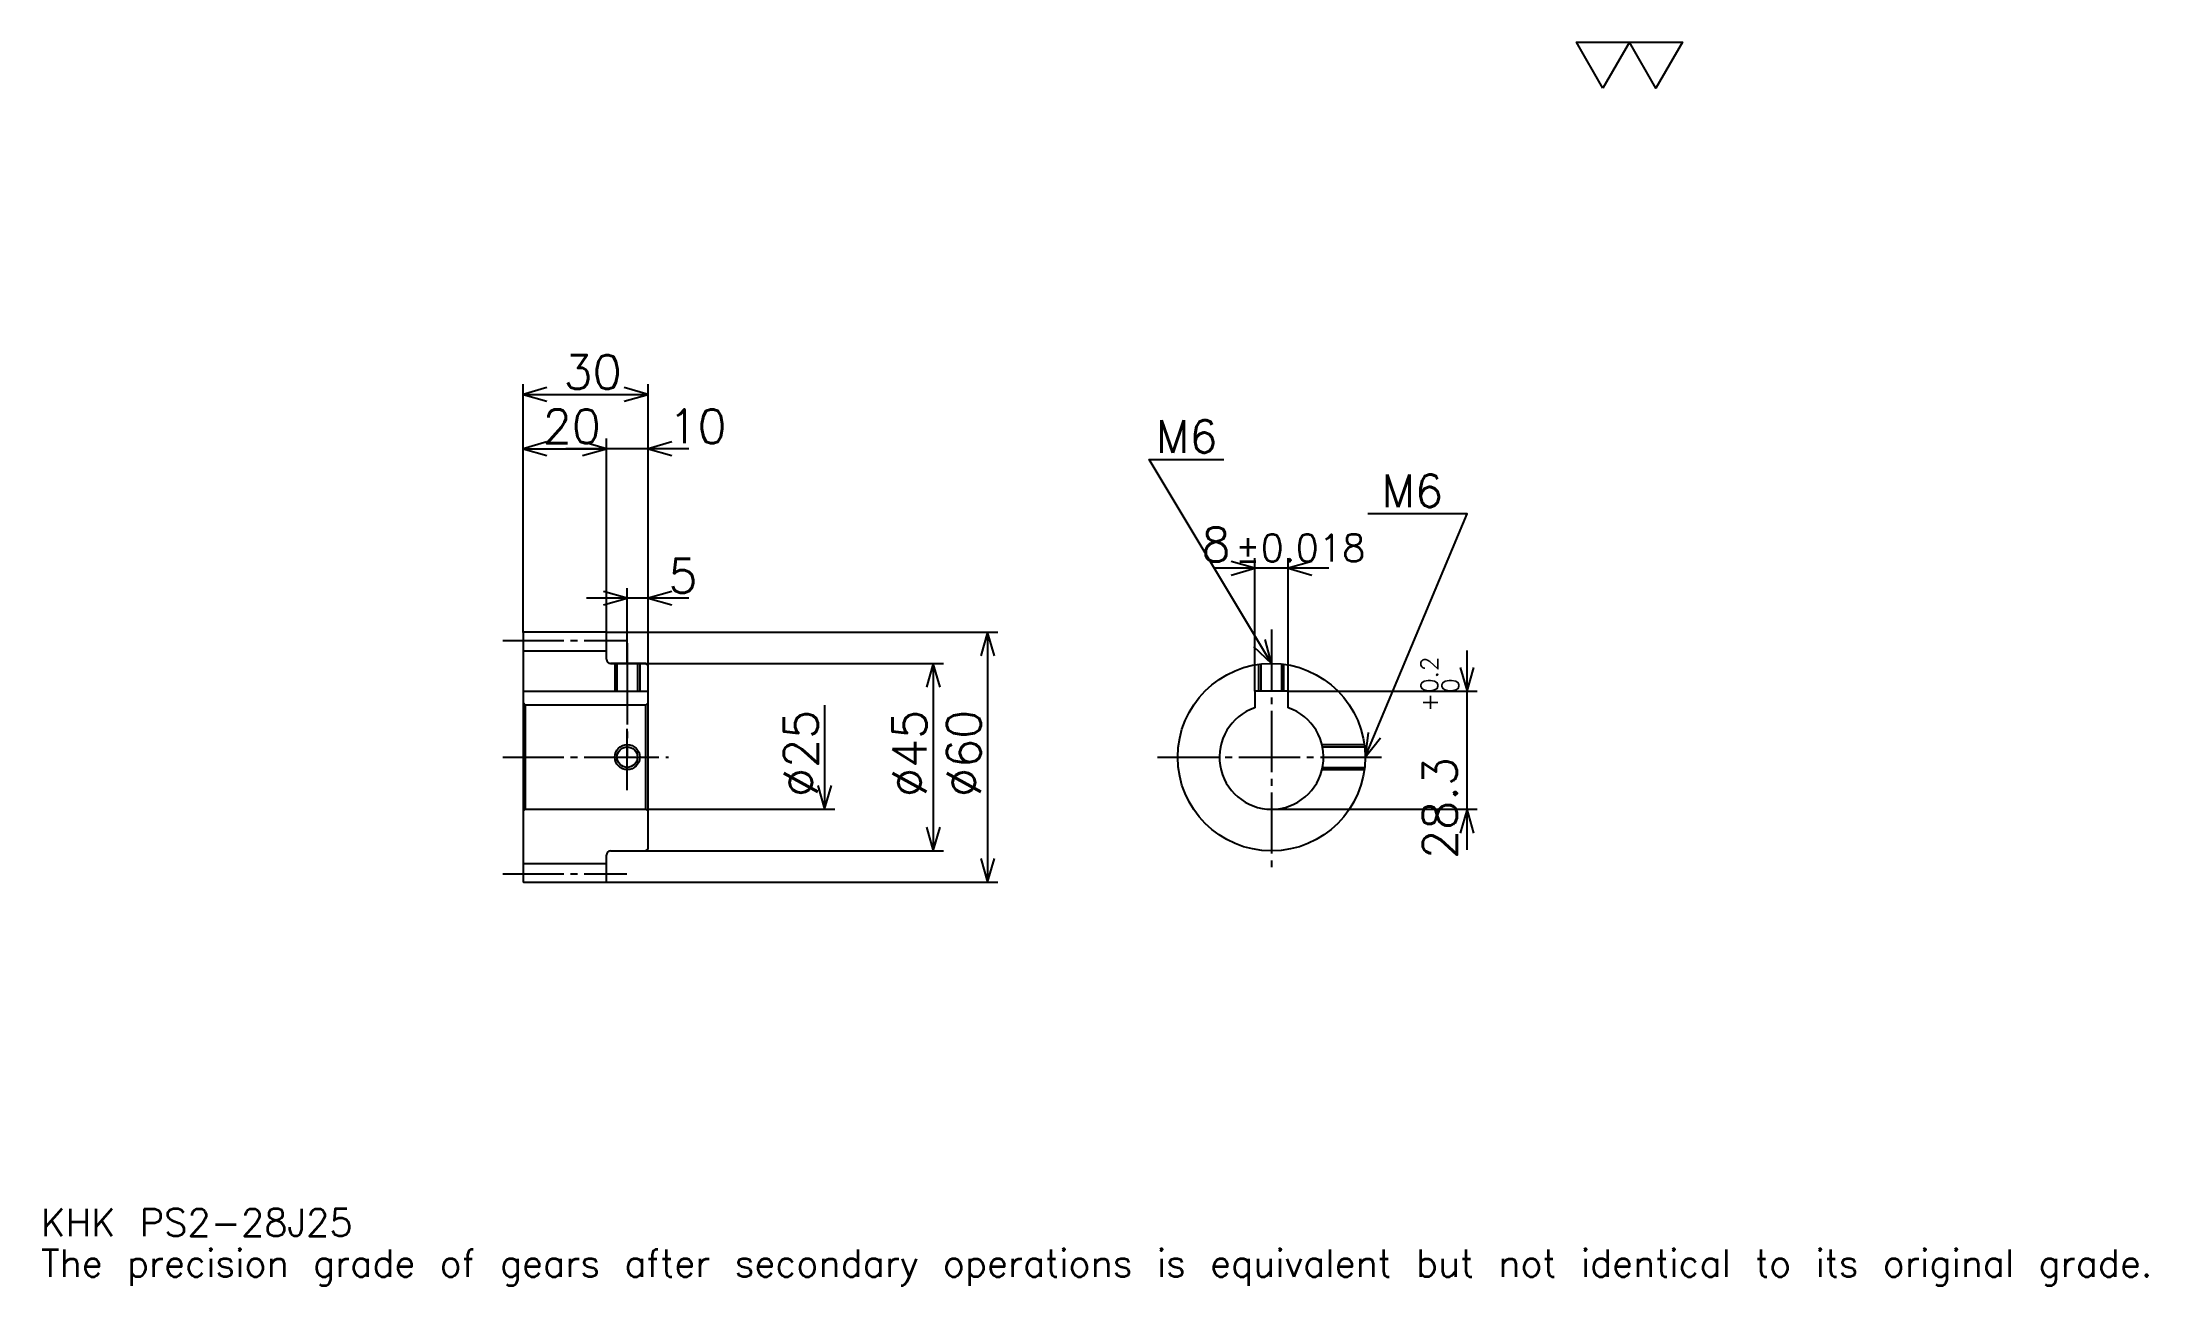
# Model space of a CAD drawing. Extents: x 17 to 522, y 6 to 304.
import ezdxf

# ---------------------------------------------------------------- set-up
doc = ezdxf.new("R2010")
doc.units = 0
doc.linetypes.add('DASHDOT', pattern=[19.565218, 14.673913, -1.630435, 1.630435, -1.630435])
doc.layers.get('0').update_dxf_attribs({"linetype": 'CONTINUOUS'})
doc.layers.add('DASHDOT', color=6, linetype='DASHDOT')
doc.styles.add('KANJI', font='TXT', dxfattribs={"bigfont": 'BIGFONT'})

msp = doc.modelspace()

# ---------------------------------------------------------------- linework, layer by layer
at = {"color": 5}
for p, q in [((132.065216, 162.880432), (132.065216, 222.391296)), ((132.065216, 219.945648), (162.065216, 219.945648)), ((162.065216, 162.880432), (162.065216, 222.391296)), ((152.065216, 162.880432), (152.065216, 209.347839)), ((132.065216, 206.902176), (152.065216, 206.902176)), ((171.847824, 206.902176), (142.282608, 206.902176)), ((325.521729, 178.206512), (297.956543, 178.206512)), ((307.739136, 148.680435), (307.739136, 180.652176)), ((315.739136, 148.680435), (315.739136, 180.652176)), ((157.065216, 162.880432), (157.065216, 173.478256)), ((171.847824, 171.032608), (147.282608, 171.032608)), ((132.065216, 162.780426), (132.065216, 162.880432)), ((151.96521, 162.880432), (162.065216, 162.880432)), ((152.065216, 162.780426), (152.065216, 162.880432)), ((157.065216, 155.380432), (157.065216, 162.880432)), ((157.065216, 155.380432), (157.065216, 162.880432)), ((162.065216, 162.880432), (246.032608, 162.880432)), ((162.065216, 154.880432), (162.065216, 162.880432)), ((243.586945, 162.880432), (243.586945, 102.880432)), ((358.695648, 110.597824), (358.695648, 158.463043)), ((153.065216, 155.380432), (162.065216, 155.380432)), ((162.065216, 155.380432), (232.989136, 155.380432)), ((230.543488, 155.380432), (230.543488, 110.380432)), ((315.739136, 148.680435), (361.141296, 148.680435)), ((204.456512, 145.380432), (204.456512, 120.380432)), ((162.065216, 120.380432), (206.902176, 120.380432)), ((311.739136, 120.380432), (361.141296, 120.380432)), ((153.065216, 110.380432), (162.065216, 110.380432)), ((162.065216, 110.380432), (232.989136, 110.380432)), ((151.96521, 102.880432), (162.065216, 102.880432)), ((162.065216, 102.880432), (246.032608, 102.880432))]:
    msp.add_line(p, q, dxfattribs=at)
at = {"color": 4}
for p, q in [((132.065216, 158.380432), (152.065216, 158.380432)), ((132.065216, 148.680435), (162.065216, 148.680435)), ((132.565216, 145.380432), (132.565216, 120.380432)), ((161.565216, 145.380432), (162.065216, 145.880432)), ((161.565216, 120.380432), (162.065216, 119.880432)), ((132.065216, 107.380432), (152.065216, 107.380432))]:
    msp.add_line(p, q, dxfattribs=at)
at = {"color": 7}
msp.add_lwpolyline([(391.304352, 293.478271), (384.945648, 304.5), (410.380432, 304.5), (404.021729, 293.478271), (397.663055, 304.5), (391.304352, 293.478271)], dxfattribs=at)
at = {"color": 5}
for points in [[(137.771744, 221.57608), (132.065216, 219.945648), (137.771744, 218.315216)], [(156.358688, 218.315216), (162.065216, 219.945648), (156.358688, 221.57608)], [(137.771744, 208.532608), (132.065216, 206.902176), (137.771744, 205.271744)], [(146.358688, 205.271744), (152.065216, 206.902176), (146.358688, 208.532608)], [(146.358688, 205.271744), (152.065216, 206.902176), (146.358688, 208.532608)], [(167.771729, 208.532608), (162.065216, 206.902176), (167.771729, 205.271744)], [(311.739136, 155.380432), (282.391296, 204.293472), (300.32608, 204.293472)], [(334.239136, 132.880432), (358.695648, 191.25), (334.891296, 191.25)], [(302.032593, 176.57608), (307.739136, 178.206512), (302.032593, 179.83696)], [(321.445679, 179.83696), (315.739136, 178.206512), (321.445679, 176.57608)], [(151.358688, 169.402176), (157.065216, 171.032608), (151.358688, 172.66304)], [(167.771729, 172.66304), (162.065216, 171.032608), (167.771729, 169.402176)], [(245.217377, 157.173904), (243.586945, 162.880432), (241.956512, 157.173904)], [(307.40506, 159.434875), (311.739136, 155.380432), (310.201233, 161.112579)], [(232.17392, 149.673904), (230.543488, 155.380432), (228.913055, 149.673904)], [(357.065216, 154.386948), (358.695648, 148.680435), (360.32608, 154.386948)], [(334.940613, 138.773697), (334.239136, 132.880432), (337.948151, 137.513565)], [(202.82608, 126.086952), (204.456512, 120.380432), (206.086945, 126.086952)], [(360.32608, 114.673912), (358.695648, 120.380432), (357.065216, 114.673912)], [(228.913055, 116.086952), (230.543488, 110.380432), (232.17392, 116.086952)], [(241.956512, 108.586952), (243.586945, 102.880432), (245.217377, 108.586952)]]:
    msp.add_lwpolyline(points, dxfattribs=at)
at = {"color": 4}
for points in [[(152.065216, 156.380432), (152.065216, 162.780426), (151.96521, 162.880432), (132.165222, 162.880432), (132.065216, 162.780426), (132.065216, 119.880432)], [(153.065216, 110.380432), (161.565216, 110.380432), (162.065216, 110.880432), (162.065216, 154.880432), (161.565216, 155.380432), (153.065216, 155.380432)], [(154.065216, 155.380432), (154.065216, 148.680435)], [(154.605225, 155.380432), (154.605225, 148.680435)], [(159.525208, 155.380432), (159.525208, 148.680435)], [(160.065216, 155.380432), (160.065216, 148.680435)], [(308.739136, 148.680435), (308.739136, 155.179535)], [(309.279114, 148.680435), (309.279114, 155.245544)], [(314.199158, 148.680435), (314.199158, 155.245544)], [(314.739136, 148.680435), (314.739136, 155.179535)], [(315.739136, 144.723145), (315.739136, 148.680435), (307.739136, 148.680435), (307.739136, 144.723145)], [(132.065216, 119.880432), (132.565216, 120.380432), (161.565216, 120.380432), (161.565216, 145.380432), (132.565216, 145.380432), (132.065216, 145.880432)], [(323.873779, 135.880432), (334.038239, 135.880432)], [(323.99469, 135.340439), (334.104248, 135.340439)], [(323.873779, 129.880432), (334.038239, 129.880432)], [(323.99469, 130.420425), (334.104248, 130.420425)], [(132.065216, 119.880432), (132.065216, 102.980431), (132.165222, 102.880432), (151.96521, 102.880432), (152.065216, 102.980431), (152.065216, 109.380432)]]:
    msp.add_lwpolyline(points, dxfattribs=at)
for centre, radius in [((311.739136, 132.880432), 22.5), ((157.065216, 132.880432), 2.46)]:
    msp.add_circle(centre, radius, dxfattribs=at)
at = {"color": 7}
msp.add_circle((157.065216, 132.880432), 3, dxfattribs=at)
at = {"color": 4}
for centre, radius, start, end in [((153.065216, 156.380432), 1, 180, 270), ((311.739136, 132.880432), 12.5, 108.66292518, 71.33707482), ((153.065216, 109.380432), 1, 90, 180)]:
    msp.add_arc(centre, radius, start, end, dxfattribs=at)
at = {"layer": 'DASHDOT', "color": 7}
for p, q in [((311.739136, 163.532608), (311.739136, 105.489128)), ((127.173912, 160.880432), (156.956512, 160.880432)), ((157.065216, 155.380432), (157.065216, 132.880432)), ((127.173912, 132.880432), (166.956512, 132.880432)), ((284.347839, 132.880432), (339.130432, 132.880432)), ((127.173912, 104.880432), (156.956512, 104.880432))]:
    msp.add_line(p, q, dxfattribs=at)
for points in [[(157.065216, 160.271729), (157.065216, 143.789124)], [(157.065216, 124.989128), (157.065216, 140.771744)], [(149.17392, 132.880432), (164.956512, 132.880432)]]:
    msp.add_lwpolyline(points, dxfattribs=at)

# ---------------------------------------------------------------- texts
at = {"color": 7, "style": 'KANJI'}
for s, height, p in [('30', 8.152174, (141.766296, 221.25)), ('20', 8.152174, (136.766296, 208.206512)), ('10', 8.152174, (166.956512, 208.206512)), ('M6', 7.826087, (284.021729, 205.92392)), ('M6', 7.826087, (338.152161, 192.880432)), ('8', 8.152174, (294.911438, 179.83696)), ('%%p0.018', 6.521739, (302.981079, 179.83696)), ('5', 8.152174, (166.956512, 172.33696)), ('KHK PS2-28J25', 6.521739, (16.304348, 17.934782)), ('The precision grade of gears after secondary operations is equivalent but not identical to its original grade.', 6.521739, (16.304348, 8.152174))]:
    msp.add_text(s, height=height, dxfattribs=at).set_placement(p)
for s, height, p in [('0.2', 4.076087, (351.684784, 148.306717)), ('+', 4.076087, (351.684784, 143.741501)), ('0', 4.076087, (356.739136, 148.306717)), ('%%c25', 8.152174, (202.82608, 123.301628)), ('%%c45', 8.152174, (228.913055, 123.301628)), ('%%c60', 8.152174, (241.956512, 123.301628)), ('28.3', 8.152174, (356.25, 108.455658))]:
    msp.add_text(s, height=height, rotation=90, dxfattribs=at).set_placement(p)

doc.saveas('drawing.dxf')
